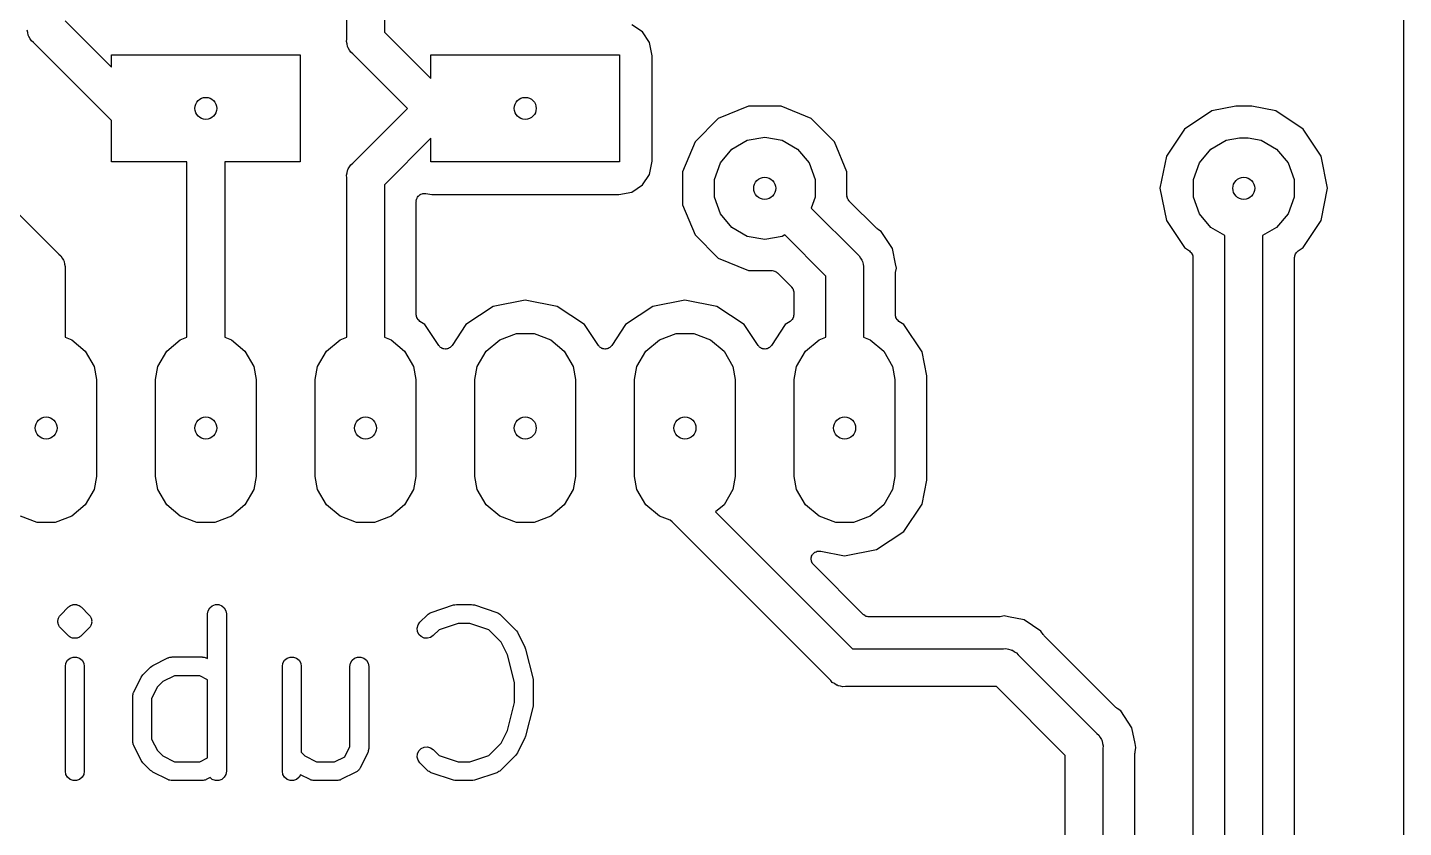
# Model space of a CAD drawing. Extents: x 99.1 to 195.6, y -78.7 to -33.
# Drawn here: x 173.69 to 195.58, y -55.88 to -43.16 of the extents above; entities that cross this region are included whole.
import ezdxf

# ---------------------------------------------------------------- set-up
doc = ezdxf.new("R2010")
doc.units = 0
doc.header["$MEASUREMENT"] = 0
doc.layers.add('BLACK', color=7, linetype='CONTINUOUS')

msp = doc.modelspace()

# ---------------------------------------------------------------- linework, layer by layer
at = {"layer": 'BLACK', "linetype": 'CONTINUOUS'}
for p, q in [((195.58, -33.147), (195.58, -78.613)), ((179.37, -39.3831), (179.37, -43.2357)), ((178.77, -43.3469), (178.77, -39.4943)), ((174.29, -43.0557), (175.03, -43.7957)), ((173.697, -43.245), (173.687, -43.2066)), ((173.704, -43.2842), (173.697, -43.245)), ((173.71, -43.2958), (173.704, -43.2842)), ((173.714, -43.3087), (173.71, -43.2958)), ((173.737, -43.3413), (173.714, -43.3087)), ((179.37, -43.2357), (180.11, -43.9757)), ((183.476, -43.2338), (183.308, -43.1215)), ((183.589, -43.4018), (183.476, -43.2338)), ((173.757, -43.3758), (173.737, -43.3413)), ((173.787, -43.4014), (173.757, -43.3758)), ((175.03, -44.6443), (173.787, -43.4014)), ((178.767, -43.3865), (178.77, -43.3469)), ((178.777, -43.425), (178.767, -43.3865)), ((178.784, -43.4642), (178.777, -43.425)), ((178.79, -43.4758), (178.784, -43.4642)), ((178.794, -43.4887), (178.79, -43.4758)), ((178.817, -43.5213), (178.794, -43.4887)), ((178.837, -43.5558), (178.817, -43.5213)), ((183.63, -43.6125), (183.589, -43.4018)), ((175.03, -43.7957), (175.03, -43.6)), ((175.03, -43.6), (178.03, -43.6)), ((178.03, -43.6), (178.03, -45.3)), ((178.867, -43.5814), (178.837, -43.5558)), ((179.736, -44.45), (178.867, -43.5814)), ((180.11, -43.9757), (180.11, -43.6)), ((180.11, -43.6), (183.11, -43.6)), ((183.11, -43.6), (183.11, -45.3)), ((183.63, -45.2875), (183.63, -43.6125)), ((185.16, -44.412), (184.679, -44.6111)), ((185.68, -44.412), (185.16, -44.412)), ((186.161, -44.6111), (185.68, -44.412)), ((192.911, -44.412), (192.53, -44.4879)), ((193.169, -44.412), (192.911, -44.412)), ((193.55, -44.4879), (193.169, -44.412)), ((175.03, -45.3), (175.03, -44.6443)), ((178.867, -45.3186), (179.736, -44.45)), ((184.679, -44.6111), (184.311, -44.9791)), ((186.529, -44.9791), (186.161, -44.6111)), ((192.53, -44.4879), (192.097, -44.777)), ((193.983, -44.777), (193.55, -44.4879)), ((192.097, -44.777), (191.808, -45.2096)), ((194.272, -45.2096), (193.983, -44.777)), ((180.11, -44.9243), (179.37, -45.6643)), ((180.11, -45.3), (180.11, -44.9243)), ((184.311, -44.9791), (184.112, -45.4598)), ((184.898, -45.0977), (185.142, -44.9566)), ((185.142, -44.9566), (185.42, -44.9077)), ((185.42, -44.9077), (185.698, -44.9566)), ((185.698, -44.9566), (185.942, -45.0977)), ((186.728, -45.4598), (186.529, -44.9791)), ((192.518, -45.0977), (192.762, -44.9566)), ((192.762, -44.9566), (192.97, -44.92)), ((192.97, -44.92), (193.11, -44.92)), ((193.11, -44.92), (193.318, -44.9566)), ((193.318, -44.9566), (193.562, -45.0977)), ((172.724, -45.3), (174.193, -46.7686)), ((176.23, -45.3), (175.03, -45.3)), ((176.23, -48.0878), (176.23, -45.3)), ((178.03, -45.3), (176.83, -45.3)), ((176.83, -45.3), (176.83, -48.0878)), ((183.11, -45.3), (180.11, -45.3)), ((183.589, -45.4982), (183.63, -45.2875)), ((184.716, -45.3138), (184.898, -45.0977)), ((185.942, -45.0977), (186.124, -45.3138)), ((191.808, -45.2096), (191.706, -45.72)), ((192.336, -45.3138), (192.518, -45.0977)), ((193.562, -45.0977), (193.744, -45.3138)), ((194.374, -45.72), (194.272, -45.2096)), ((178.767, -45.5134), (178.777, -45.475)), ((178.77, -45.5531), (178.767, -45.5134)), ((178.777, -45.475), (178.784, -45.4358)), ((178.784, -45.4358), (178.79, -45.4242)), ((178.79, -45.4242), (178.794, -45.4113)), ((178.794, -45.4113), (178.817, -45.3787)), ((178.817, -45.3787), (178.837, -45.3442)), ((178.837, -45.3442), (178.867, -45.3186)), ((183.476, -45.6662), (183.589, -45.4982)), ((184.112, -45.4598), (184.112, -45.9802)), ((184.62, -45.5789), (184.716, -45.3138)), ((186.124, -45.3138), (186.22, -45.5789)), ((186.728, -45.8327), (186.728, -45.4598)), ((192.24, -45.5789), (192.336, -45.3138)), ((193.744, -45.3138), (193.84, -45.5789)), ((178.77, -48.0878), (178.77, -45.5531)), ((179.37, -45.6643), (179.37, -48.0878)), ((183.308, -45.7785), (183.476, -45.6662)), ((184.62, -45.8611), (184.62, -45.5789)), ((186.22, -45.5789), (186.22, -45.8611)), ((191.706, -45.72), (191.808, -46.2304)), ((192.24, -45.8611), (192.24, -45.5789)), ((193.84, -45.5789), (193.84, -45.8611)), ((194.272, -46.2304), (194.374, -45.72)), ((179.878, -45.9162), (179.883, -45.9002)), ((179.879, -45.9218), (179.878, -45.9162)), ((179.878, -45.9273), (179.879, -45.9218)), ((179.878, -47.7289), (179.878, -45.9273)), ((179.883, -45.9002), (179.886, -45.8839)), ((179.886, -45.8839), (179.887, -45.8813)), ((179.887, -45.8806), (179.889, -45.8784)), ((179.887, -45.8813), (179.887, -45.8806)), ((179.889, -45.8784), (179.89, -45.8736)), ((179.89, -45.8736), (179.899, -45.86)), ((179.899, -45.86), (179.908, -45.8457)), ((179.908, -45.8457), (179.909, -45.8443)), ((179.909, -45.8443), (179.91, -45.8429)), ((179.91, -45.8429), (179.913, -45.8407)), ((179.913, -45.8407), (179.915, -45.8375)), ((179.915, -45.8375), (179.916, -45.8369)), ((179.916, -45.8369), (179.93, -45.8269)), ((179.93, -45.8269), (179.941, -45.8173)), ((179.941, -45.8173), (179.943, -45.8169)), ((179.943, -45.8169), (179.945, -45.8153)), ((179.945, -45.8153), (179.949, -45.814)), ((179.949, -45.814), (179.952, -45.8116)), ((179.952, -45.8116), (179.969, -45.8069)), ((179.969, -45.8069), (179.98, -45.8033)), ((179.98, -45.8033), (179.983, -45.8022)), ((179.983, -45.8022), (179.986, -45.8012)), ((179.983, -45.8022), (179.983, -45.8022)), ((179.986, -45.8012), (179.99, -45.8012)), ((179.99, -45.8012), (179.995, -45.8002)), ((179.995, -45.8002), (180.012, -45.8017)), ((180.012, -45.8017), (180.03, -45.8021)), ((180.03, -45.8021), (180.123, -45.8204)), ((180.123, -45.8204), (183.097, -45.8204)), ((183.097, -45.8204), (183.308, -45.7785)), ((184.716, -46.1262), (184.62, -45.8611)), ((186.22, -45.8611), (186.157, -46.0331)), ((186.729, -45.8382), (186.728, -45.8327)), ((186.728, -45.8438), (186.729, -45.8382)), ((186.733, -45.8598), (186.728, -45.8438)), ((186.736, -45.8761), (186.733, -45.8598)), ((186.738, -45.881), (186.736, -45.8761)), ((186.74, -45.8864), (186.738, -45.881)), ((186.749, -45.9), (186.74, -45.8864)), ((186.758, -45.9143), (186.749, -45.9)), ((186.762, -45.9179), (186.758, -45.9143)), ((186.765, -45.9225), (186.762, -45.9179)), ((187.196, -46.3535), (186.765, -45.9225)), ((192.336, -46.1262), (192.24, -45.8611)), ((193.84, -45.8611), (193.744, -46.1262)), ((184.112, -45.9802), (184.311, -46.4609)), ((184.898, -46.3423), (184.716, -46.1262)), ((186.157, -46.0331), (186.893, -46.7686)), ((192.518, -46.3423), (192.336, -46.1262)), ((193.744, -46.1262), (193.562, -46.3423)), ((185.142, -46.4834), (184.898, -46.3423)), ((187.206, -46.3607), (187.196, -46.3535)), ((187.215, -46.3693), (187.206, -46.3607)), ((187.273, -46.4075), (187.215, -46.3693)), ((191.808, -46.2304), (192.097, -46.663)), ((192.74, -46.4706), (192.518, -46.3423)), ((193.562, -46.3423), (193.34, -46.4706)), ((193.983, -46.663), (194.272, -46.2304)), ((184.311, -46.4609), (184.679, -46.8289)), ((185.42, -46.5323), (185.142, -46.4834)), ((185.698, -46.4834), (185.42, -46.5323)), ((185.737, -46.4609), (185.698, -46.4834)), ((186.39, -47.1143), (185.737, -46.4609)), ((187.451, -46.6747), (187.273, -46.4075)), ((192.74, -73.5357), (192.74, -46.4706)), ((193.34, -46.4706), (193.34, -73.6469)), ((174.193, -46.7686), (174.223, -46.7942)), ((174.223, -46.7942), (174.243, -46.8287)), ((174.243, -46.8287), (174.266, -46.8613)), ((184.679, -46.8289), (185.16, -47.028)), ((186.893, -46.7686), (186.923, -46.7942)), ((186.923, -46.7942), (186.943, -46.8287)), ((186.943, -46.8287), (186.966, -46.8613)), ((187.5, -46.9227), (187.451, -46.6747)), ((192.097, -46.663), (192.176, -46.7155)), ((192.176, -46.7155), (192.189, -46.7279)), ((192.189, -46.7279), (192.202, -46.7395)), ((192.202, -46.7395), (192.204, -46.7431)), ((192.204, -46.7431), (192.207, -46.746)), ((192.207, -46.746), (192.215, -46.7621)), ((192.215, -46.7621), (192.224, -46.7777)), ((192.224, -46.7777), (192.225, -46.7818)), ((192.225, -46.7818), (192.227, -46.7856)), ((192.227, -46.7856), (192.229, -46.8034)), ((192.229, -46.8034), (192.232, -46.8211)), ((192.232, -46.8211), (192.232, -73.2727)), ((193.848, -46.8211), (193.851, -46.8034)), ((193.848, -73.5679), (193.848, -46.8211)), ((193.851, -46.8034), (193.853, -46.7856)), ((193.853, -46.7856), (193.855, -46.7818)), ((193.855, -46.7818), (193.856, -46.7777)), ((193.856, -46.7777), (193.865, -46.7621)), ((193.865, -46.7621), (193.873, -46.746)), ((193.873, -46.746), (193.876, -46.7431)), ((193.876, -46.7431), (193.878, -46.7395)), ((193.878, -46.7395), (193.891, -46.7279)), ((193.891, -46.7279), (193.904, -46.7155)), ((193.904, -46.7155), (193.983, -46.663)), ((174.266, -46.8613), (174.27, -46.8742)), ((174.27, -46.8742), (174.276, -46.8858)), ((174.276, -46.8858), (174.283, -46.925)), ((174.283, -46.925), (174.293, -46.9634)), ((174.293, -46.9634), (174.29, -47.0031)), ((174.29, -47.0031), (174.29, -48.0878)), ((185.16, -47.028), (185.533, -47.028)), ((185.533, -47.028), (185.538, -47.029)), ((185.538, -47.029), (185.544, -47.0285)), ((185.544, -47.0285), (185.56, -47.0328)), ((185.56, -47.0328), (185.576, -47.0357)), ((185.576, -47.0357), (185.581, -47.0385)), ((185.581, -47.0385), (185.586, -47.0399)), ((185.586, -47.0399), (185.6, -47.0494)), ((185.6, -47.0494), (185.614, -47.0577)), ((186.966, -46.8613), (186.97, -46.8742)), ((186.97, -46.8742), (186.976, -46.8858)), ((186.976, -46.8858), (186.983, -46.925)), ((186.983, -46.925), (186.993, -46.9634)), ((186.993, -46.9634), (186.99, -47.0031)), ((186.99, -47.0031), (186.99, -48.0878)), ((187.514, -46.99), (187.5, -46.9227)), ((187.5, -46.9227), (187.5, -46.9227)), ((187.5, -47.0573), (187.514, -46.99)), ((185.614, -47.0577), (185.618, -47.062)), ((185.618, -47.062), (185.623, -47.0652)), ((185.623, -47.0652), (185.845, -47.2875)), ((186.39, -48.0878), (186.39, -47.1143)), ((187.498, -47.0821), (187.5, -47.0698)), ((187.498, -47.7289), (187.498, -47.0821)), ((187.5, -47.0698), (187.5, -47.0573)), ((185.845, -47.2875), (185.848, -47.2921)), ((185.848, -47.2921), (185.852, -47.2957)), ((185.852, -47.2957), (185.861, -47.31)), ((185.861, -47.31), (185.87, -47.3236)), ((185.87, -47.3236), (185.872, -47.329)), ((185.872, -47.329), (185.874, -47.3339)), ((185.874, -47.3339), (185.877, -47.3502)), ((185.877, -47.3502), (185.882, -47.3662)), ((185.882, -47.3662), (185.881, -47.3718)), ((185.881, -47.3718), (185.882, -47.3773)), ((185.882, -47.3773), (185.882, -47.7289)), ((181.1, -47.5979), (180.667, -47.887)), ((181.61, -47.4964), (181.1, -47.5979)), ((182.12, -47.5979), (181.61, -47.4964)), ((182.553, -47.887), (182.12, -47.5979)), ((183.64, -47.5979), (183.207, -47.887)), ((184.15, -47.4964), (183.64, -47.5979)), ((184.66, -47.5979), (184.15, -47.4964)), ((185.093, -47.887), (184.66, -47.5979)), ((179.881, -47.7466), (179.878, -47.7289)), ((179.883, -47.7644), (179.881, -47.7466)), ((179.885, -47.7682), (179.883, -47.7644)), ((179.886, -47.7723), (179.885, -47.7682)), ((179.895, -47.7879), (179.886, -47.7723)), ((179.903, -47.804), (179.895, -47.7879)), ((179.906, -47.8069), (179.903, -47.804)), ((179.908, -47.8105), (179.906, -47.8069)), ((179.921, -47.8221), (179.908, -47.8105)), ((179.934, -47.8345), (179.921, -47.8221)), ((180.013, -47.887), (179.934, -47.8345)), ((180.234, -48.2183), (180.013, -47.887)), ((180.667, -47.887), (180.446, -48.2183)), ((182.774, -48.2183), (182.553, -47.887)), ((183.207, -47.887), (182.986, -48.2183)), ((185.314, -48.2183), (185.093, -47.887)), ((185.747, -47.887), (185.526, -48.2183)), ((185.826, -47.8345), (185.747, -47.887)), ((185.839, -47.8221), (185.826, -47.8345)), ((185.852, -47.8105), (185.839, -47.8221)), ((185.854, -47.8069), (185.852, -47.8105)), ((185.857, -47.804), (185.854, -47.8069)), ((185.865, -47.7879), (185.857, -47.804)), ((185.874, -47.7723), (185.865, -47.7879)), ((185.875, -47.7682), (185.874, -47.7723)), ((185.877, -47.7644), (185.875, -47.7682)), ((185.879, -47.7466), (185.877, -47.7644)), ((185.882, -47.7289), (185.879, -47.7466)), ((187.501, -47.7466), (187.498, -47.7289)), ((187.503, -47.7644), (187.501, -47.7466)), ((187.505, -47.7682), (187.503, -47.7644)), ((187.506, -47.7723), (187.505, -47.7682)), ((187.515, -47.7879), (187.506, -47.7723)), ((187.523, -47.804), (187.515, -47.7879)), ((187.526, -47.8069), (187.523, -47.804)), ((187.528, -47.8105), (187.526, -47.8069)), ((187.541, -47.8221), (187.528, -47.8105)), ((187.554, -47.8345), (187.541, -47.8221)), ((187.633, -47.887), (187.554, -47.8345)), ((187.922, -48.3196), (187.633, -47.887)), ((174.29, -48.0878), (174.396, -48.1265)), ((174.396, -48.1265), (174.612, -48.3078)), ((175.908, -48.3078), (176.124, -48.1265)), ((176.124, -48.1265), (176.23, -48.0878)), ((176.83, -48.0878), (176.936, -48.1265)), ((176.936, -48.1265), (177.152, -48.3078)), ((178.448, -48.3078), (178.664, -48.1265)), ((178.664, -48.1265), (178.77, -48.0878)), ((179.37, -48.0878), (179.476, -48.1265)), ((179.476, -48.1265), (179.692, -48.3078)), ((180.988, -48.3078), (181.204, -48.1265)), ((181.204, -48.1265), (181.469, -48.03)), ((181.469, -48.03), (181.751, -48.03)), ((181.751, -48.03), (182.016, -48.1265)), ((182.016, -48.1265), (182.232, -48.3078)), ((183.528, -48.3078), (183.744, -48.1265)), ((183.744, -48.1265), (184.009, -48.03)), ((184.009, -48.03), (184.291, -48.03)), ((184.291, -48.03), (184.556, -48.1265)), ((184.556, -48.1265), (184.772, -48.3078)), ((186.068, -48.3078), (186.284, -48.1265)), ((186.284, -48.1265), (186.39, -48.0878)), ((186.99, -48.0878), (187.096, -48.1265)), ((187.096, -48.1265), (187.312, -48.3078)), ((174.612, -48.3078), (174.753, -48.5522)), ((175.767, -48.5522), (175.908, -48.3078)), ((177.152, -48.3078), (177.293, -48.5522)), ((178.307, -48.5522), (178.448, -48.3078)), ((179.692, -48.3078), (179.833, -48.5522)), ((180.244, -48.2283), (180.234, -48.2183)), ((180.252, -48.2395), (180.244, -48.2283)), ((180.259, -48.2441), (180.252, -48.2395)), ((180.265, -48.2502), (180.259, -48.2441)), ((180.277, -48.2563), (180.265, -48.2502)), ((180.289, -48.264), (180.277, -48.2563)), ((180.297, -48.266), (180.289, -48.264)), ((180.304, -48.2697), (180.297, -48.266)), ((180.318, -48.2712), (180.304, -48.2697)), ((180.332, -48.2745), (180.318, -48.2712)), ((180.34, -48.2736), (180.332, -48.2745)), ((180.348, -48.2745), (180.34, -48.2736)), ((180.362, -48.2712), (180.348, -48.2745)), ((180.376, -48.2697), (180.362, -48.2712)), ((180.383, -48.266), (180.376, -48.2697)), ((180.391, -48.264), (180.383, -48.266)), ((180.403, -48.2563), (180.391, -48.264)), ((180.415, -48.2502), (180.403, -48.2563)), ((180.421, -48.2441), (180.415, -48.2502)), ((180.428, -48.2395), (180.421, -48.2441)), ((180.436, -48.2283), (180.428, -48.2395)), ((180.446, -48.2183), (180.436, -48.2283)), ((180.847, -48.5522), (180.988, -48.3078)), ((182.232, -48.3078), (182.373, -48.5522)), ((182.784, -48.2283), (182.774, -48.2183)), ((182.792, -48.2395), (182.784, -48.2283)), ((182.799, -48.2441), (182.792, -48.2395)), ((182.805, -48.2502), (182.799, -48.2441)), ((182.817, -48.2563), (182.805, -48.2502)), ((182.829, -48.264), (182.817, -48.2563)), ((182.837, -48.266), (182.829, -48.264)), ((182.844, -48.2697), (182.837, -48.266)), ((182.858, -48.2712), (182.844, -48.2697)), ((182.872, -48.2745), (182.858, -48.2712)), ((182.88, -48.2736), (182.872, -48.2745)), ((182.888, -48.2745), (182.88, -48.2736)), ((182.902, -48.2712), (182.888, -48.2745)), ((182.916, -48.2697), (182.902, -48.2712)), ((182.923, -48.266), (182.916, -48.2697)), ((182.931, -48.264), (182.923, -48.266)), ((182.943, -48.2563), (182.931, -48.264)), ((182.955, -48.2502), (182.943, -48.2563)), ((182.961, -48.2441), (182.955, -48.2502)), ((182.968, -48.2395), (182.961, -48.2441)), ((182.976, -48.2283), (182.968, -48.2395)), ((182.986, -48.2183), (182.976, -48.2283)), ((183.387, -48.5522), (183.528, -48.3078)), ((184.772, -48.3078), (184.913, -48.5522)), ((185.324, -48.2283), (185.314, -48.2183)), ((185.332, -48.2395), (185.324, -48.2283)), ((185.339, -48.2441), (185.332, -48.2395)), ((185.345, -48.2502), (185.339, -48.2441)), ((185.357, -48.2563), (185.345, -48.2502)), ((185.369, -48.264), (185.357, -48.2563)), ((185.377, -48.266), (185.369, -48.264)), ((185.384, -48.2697), (185.377, -48.266)), ((185.398, -48.2712), (185.384, -48.2697)), ((185.412, -48.2745), (185.398, -48.2712)), ((185.42, -48.2736), (185.412, -48.2745)), ((185.428, -48.2745), (185.42, -48.2736)), ((185.442, -48.2712), (185.428, -48.2745)), ((185.456, -48.2697), (185.442, -48.2712)), ((185.463, -48.266), (185.456, -48.2697)), ((185.471, -48.264), (185.463, -48.266)), ((185.483, -48.2563), (185.471, -48.264)), ((185.495, -48.2502), (185.483, -48.2563)), ((185.501, -48.2441), (185.495, -48.2502)), ((185.508, -48.2395), (185.501, -48.2441)), ((185.516, -48.2283), (185.508, -48.2395)), ((185.526, -48.2183), (185.516, -48.2283)), ((185.927, -48.5522), (186.068, -48.3078)), ((187.312, -48.3078), (187.453, -48.5522)), ((187.998, -48.7012), (187.922, -48.3196)), ((174.753, -48.5522), (174.79, -48.76)), ((175.73, -48.76), (175.767, -48.5522)), ((177.293, -48.5522), (177.33, -48.76)), ((178.27, -48.76), (178.307, -48.5522)), ((179.833, -48.5522), (179.87, -48.76)), ((180.81, -48.76), (180.847, -48.5522)), ((182.373, -48.5522), (182.41, -48.76)), ((183.35, -48.76), (183.387, -48.5522)), ((184.913, -48.5522), (184.95, -48.76)), ((185.89, -48.76), (185.927, -48.5522)), ((187.453, -48.5522), (187.49, -48.76)), ((174.79, -48.76), (174.79, -50.3)), ((175.73, -50.3), (175.73, -48.76)), ((177.33, -48.76), (177.33, -50.3)), ((178.27, -50.3), (178.27, -48.76)), ((179.87, -48.76), (179.87, -50.3)), ((180.81, -50.3), (180.81, -48.76)), ((182.41, -48.76), (182.41, -50.3)), ((183.35, -50.3), (183.35, -48.76)), ((184.95, -48.76), (184.95, -50.3)), ((185.89, -50.3), (185.89, -48.76)), ((187.49, -48.76), (187.49, -50.3)), ((187.998, -50.3588), (187.998, -48.7012)), ((174.79, -50.3), (174.753, -50.5078)), ((175.767, -50.5078), (175.73, -50.3)), ((177.33, -50.3), (177.293, -50.5078)), ((178.307, -50.5078), (178.27, -50.3)), ((179.87, -50.3), (179.833, -50.5078)), ((180.847, -50.5078), (180.81, -50.3)), ((182.41, -50.3), (182.373, -50.5078)), ((183.387, -50.5078), (183.35, -50.3)), ((184.95, -50.3), (184.913, -50.5078)), ((185.927, -50.5078), (185.89, -50.3)), ((187.49, -50.3), (187.453, -50.5078)), ((174.753, -50.5078), (174.612, -50.7522)), ((175.908, -50.7522), (175.767, -50.5078)), ((177.293, -50.5078), (177.152, -50.7522)), ((178.448, -50.7522), (178.307, -50.5078)), ((179.833, -50.5078), (179.692, -50.7522)), ((180.988, -50.7522), (180.847, -50.5078)), ((182.373, -50.5078), (182.232, -50.7522)), ((183.528, -50.7522), (183.387, -50.5078)), ((184.913, -50.5078), (184.772, -50.7522)), ((186.068, -50.7522), (185.927, -50.5078)), ((187.453, -50.5078), (187.312, -50.7522)), ((187.922, -50.7404), (187.998, -50.3588)), ((174.612, -50.7522), (174.396, -50.9335)), ((176.124, -50.9335), (175.908, -50.7522)), ((177.152, -50.7522), (176.936, -50.9335)), ((178.664, -50.9335), (178.448, -50.7522)), ((179.692, -50.7522), (179.476, -50.9335)), ((181.204, -50.9335), (180.988, -50.7522)), ((182.232, -50.7522), (182.016, -50.9335)), ((183.744, -50.9335), (183.528, -50.7522)), ((184.772, -50.7522), (184.639, -50.8643)), ((186.284, -50.9335), (186.068, -50.7522)), ((187.312, -50.7522), (187.096, -50.9335)), ((187.633, -51.173), (187.922, -50.7404)), ((173.849, -51.03), (173.584, -50.9335)), ((174.396, -50.9335), (174.131, -51.03)), ((176.389, -51.03), (176.124, -50.9335)), ((176.936, -50.9335), (176.671, -51.03)), ((178.929, -51.03), (178.664, -50.9335)), ((179.476, -50.9335), (179.211, -51.03)), ((181.469, -51.03), (181.204, -50.9335)), ((182.016, -50.9335), (181.751, -51.03)), ((183.918, -50.9969), (183.744, -50.9335)), ((184.639, -50.8643), (186.814, -53.04)), ((186.549, -51.03), (186.284, -50.9335)), ((187.096, -50.9335), (186.831, -51.03)), ((174.131, -51.03), (173.849, -51.03)), ((176.671, -51.03), (176.389, -51.03)), ((179.211, -51.03), (178.929, -51.03)), ((181.751, -51.03), (181.469, -51.03)), ((183.947, -51.0214), (183.918, -50.9969)), ((186.469, -53.5429), (183.947, -51.0214)), ((186.831, -51.03), (186.549, -51.03)), ((187.2, -51.4621), (187.633, -51.173)), ((186.158, -51.6097), (186.161, -51.5948)), ((186.159, -51.6166), (186.158, -51.6097)), ((186.158, -51.6236), (186.159, -51.6166)), ((186.162, -51.6383), (186.158, -51.6236)), ((186.161, -51.5948), (186.162, -51.5796)), ((186.162, -51.5796), (186.165, -51.5733)), ((186.165, -51.6533), (186.162, -51.6383)), ((186.165, -51.5733), (186.166, -51.5665)), ((186.166, -51.5665), (186.174, -51.5535)), ((186.174, -51.5535), (186.181, -51.5397)), ((186.181, -51.5397), (186.186, -51.5347)), ((186.186, -51.5347), (186.189, -51.5288)), ((186.189, -51.5288), (186.201, -51.5192)), ((186.201, -51.5192), (186.212, -51.5085)), ((186.212, -51.5085), (186.218, -51.5055)), ((186.218, -51.5055), (186.224, -51.5012)), ((186.224, -51.5012), (186.238, -51.4963)), ((186.238, -51.4963), (186.252, -51.4898)), ((186.252, -51.4898), (186.259, -51.4892)), ((186.259, -51.4892), (186.265, -51.487)), ((186.265, -51.487), (186.281, -51.4873)), ((186.281, -51.4873), (186.296, -51.486)), ((186.296, -51.486), (186.303, -51.4878)), ((186.303, -51.4878), (186.31, -51.488)), ((186.31, -51.488), (186.69, -51.5636)), ((186.69, -51.5636), (187.2, -51.4621)), ((186.168, -51.6595), (186.165, -51.6533)), ((186.17, -51.6662), (186.168, -51.6595)), ((186.178, -51.6787), (186.17, -51.6662)), ((186.186, -51.692), (186.178, -51.6787)), ((186.191, -51.6966), (186.186, -51.692)), ((186.195, -51.7023), (186.191, -51.6966)), ((186.987, -52.4948), (186.195, -51.7023)), ((174.198, -52.5309), (174.204, -52.519)), ((174.204, -52.519), (174.213, -52.5097)), ((174.213, -52.5097), (174.221, -52.4989)), ((174.221, -52.4989), (174.34, -52.3799)), ((174.34, -52.3799), (174.35, -52.3724)), ((174.35, -52.3724), (174.36, -52.3631)), ((174.36, -52.3631), (174.366, -52.3603)), ((174.366, -52.3603), (174.371, -52.356)), ((174.371, -52.356), (174.377, -52.3538)), ((174.377, -52.3538), (174.382, -52.35)), ((174.382, -52.35), (174.395, -52.3466)), ((174.395, -52.3466), (174.407, -52.3411)), ((174.407, -52.3411), (174.413, -52.3405)), ((174.413, -52.3405), (174.42, -52.3382)), ((174.42, -52.3382), (174.426, -52.3382)), ((174.426, -52.3382), (174.433, -52.3365)), ((174.433, -52.3365), (174.446, -52.3377)), ((174.446, -52.3377), (174.459, -52.3365)), ((174.459, -52.3365), (174.465, -52.3382)), ((174.465, -52.3382), (174.472, -52.3382)), ((174.472, -52.3382), (174.478, -52.3405)), ((174.478, -52.3405), (174.485, -52.3411)), ((174.485, -52.3411), (174.496, -52.3466)), ((174.496, -52.3466), (174.509, -52.35)), ((174.509, -52.35), (174.515, -52.3538)), ((174.515, -52.3538), (174.521, -52.356)), ((174.521, -52.356), (174.526, -52.3603)), ((174.526, -52.3603), (174.532, -52.3631)), ((174.532, -52.3631), (174.541, -52.3724)), ((174.541, -52.3724), (174.552, -52.3799)), ((174.552, -52.3799), (174.671, -52.4989)), ((174.671, -52.4989), (174.678, -52.5097)), ((174.678, -52.5097), (174.688, -52.519)), ((174.688, -52.519), (174.693, -52.5309)), ((176.558, -52.486), (176.567, -52.4346)), ((176.558, -53.1956), (176.558, -52.486)), ((176.567, -52.4346), (176.593, -52.3895)), ((176.593, -52.3895), (176.633, -52.356)), ((176.633, -52.356), (176.682, -52.3382)), ((176.682, -52.3382), (176.734, -52.3382)), ((176.734, -52.3382), (176.783, -52.356)), ((176.783, -52.356), (176.823, -52.3895)), ((176.823, -52.3895), (176.849, -52.4346)), ((176.849, -52.4346), (176.858, -52.486)), ((176.858, -52.486), (176.858, -54.986)), ((179.935, -52.618), (180.054, -52.4989)), ((180.054, -52.4989), (180.061, -52.494)), ((180.061, -52.494), (180.067, -52.4875)), ((180.067, -52.4875), (180.082, -52.4791)), ((180.082, -52.4791), (180.097, -52.4691)), ((180.097, -52.4691), (180.105, -52.4668)), ((180.105, -52.4668), (180.113, -52.4627)), ((180.113, -52.4627), (180.47, -52.3436)), ((180.47, -52.3436), (180.493, -52.3401)), ((180.493, -52.3401), (180.517, -52.336)), ((180.517, -52.336), (180.755, -52.336)), ((180.755, -52.336), (180.779, -52.3401)), ((180.779, -52.3401), (180.803, -52.3436)), ((180.803, -52.3436), (181.16, -52.4627)), ((181.16, -52.4627), (181.167, -52.4668)), ((181.167, -52.4668), (181.176, -52.4691)), ((181.176, -52.4691), (181.19, -52.4791)), ((181.19, -52.4791), (181.206, -52.4875)), ((181.206, -52.4875), (181.211, -52.494)), ((181.211, -52.494), (181.218, -52.4989)), ((181.218, -52.4989), (181.457, -52.737)), ((186.992, -52.498), (186.987, -52.4948)), ((186.996, -52.5023), (186.992, -52.498)), ((187.01, -52.5106), (186.996, -52.5023)), ((187.024, -52.5201), (187.01, -52.5106)), ((187.029, -52.5215), (187.024, -52.5201)), ((187.034, -52.5243), (187.029, -52.5215)), ((187.05, -52.5272), (187.034, -52.5243)), ((187.066, -52.5315), (187.05, -52.5272)), ((189.23, -52.5162), (189.163, -52.5296)), ((189.297, -52.5296), (189.23, -52.5162)), ((174.177, -52.5919), (174.181, -52.5793)), ((174.178, -52.605), (174.177, -52.5919)), ((174.177, -52.6181), (174.178, -52.605)), ((174.181, -52.6307), (174.177, -52.6181)), ((174.181, -52.5793), (174.182, -52.5662)), ((174.182, -52.6438), (174.181, -52.6307)), ((174.182, -52.5662), (174.187, -52.5543)), ((174.187, -52.6557), (174.182, -52.6438)), ((174.187, -52.5543), (174.191, -52.5416)), ((174.191, -52.6684), (174.187, -52.6557)), ((174.191, -52.5416), (174.198, -52.5309)), ((174.198, -52.6791), (174.191, -52.6684)), ((174.204, -52.691), (174.198, -52.6791)), ((174.213, -52.7003), (174.204, -52.691)), ((174.221, -52.7111), (174.213, -52.7003)), ((174.34, -52.8301), (174.221, -52.7111)), ((174.671, -52.7111), (174.552, -52.8301)), ((174.678, -52.7003), (174.671, -52.7111)), ((174.688, -52.691), (174.678, -52.7003)), ((174.693, -52.6791), (174.688, -52.691)), ((174.693, -52.5309), (174.701, -52.5416)), ((174.701, -52.6684), (174.693, -52.6791)), ((174.701, -52.5416), (174.704, -52.5543)), ((174.704, -52.6557), (174.701, -52.6684)), ((174.704, -52.5543), (174.71, -52.5662)), ((174.71, -52.6438), (174.704, -52.6557)), ((174.71, -52.5662), (174.711, -52.5792)), ((174.711, -52.6307), (174.71, -52.6438)), ((174.711, -52.5792), (174.714, -52.5919)), ((174.714, -52.6181), (174.711, -52.6307)), ((174.714, -52.5919), (174.713, -52.605)), ((174.713, -52.605), (174.714, -52.6181)), ((179.892, -52.711), (179.905, -52.6607)), ((179.896, -52.7629), (179.892, -52.711)), ((179.905, -52.6607), (179.935, -52.618)), ((180.241, -52.7361), (180.147, -52.8301)), ((180.541, -52.636), (180.241, -52.7361)), ((180.731, -52.636), (180.541, -52.636)), ((181.031, -52.7361), (180.731, -52.636)), ((181.227, -52.9319), (181.031, -52.7361)), ((181.457, -52.737), (181.47, -52.7567)), ((187.072, -52.531), (187.066, -52.5315)), ((187.077, -52.532), (187.072, -52.531)), ((189.138, -52.532), (187.077, -52.532)), ((189.15, -52.5298), (189.138, -52.532)), ((189.163, -52.5296), (189.15, -52.5298)), ((189.545, -52.5789), (189.297, -52.5296)), ((189.813, -52.7575), (189.545, -52.5789)), ((174.35, -52.8376), (174.34, -52.8301)), ((174.36, -52.8469), (174.35, -52.8376)), ((174.366, -52.8497), (174.36, -52.8469)), ((174.371, -52.854), (174.366, -52.8497)), ((174.377, -52.8562), (174.371, -52.854)), ((174.382, -52.86), (174.377, -52.8562)), ((174.395, -52.8634), (174.382, -52.86)), ((174.407, -52.8689), (174.395, -52.8634)), ((174.413, -52.8695), (174.407, -52.8689)), ((174.42, -52.8718), (174.413, -52.8695)), ((174.426, -52.8718), (174.42, -52.8718)), ((174.433, -52.8735), (174.426, -52.8718)), ((174.446, -52.8723), (174.433, -52.8735)), ((174.459, -52.8735), (174.446, -52.8723)), ((174.465, -52.8718), (174.459, -52.8735)), ((174.472, -52.8718), (174.465, -52.8718)), ((174.478, -52.8695), (174.472, -52.8718)), ((174.485, -52.8689), (174.478, -52.8695)), ((174.496, -52.8634), (174.485, -52.8689)), ((174.509, -52.86), (174.496, -52.8634)), ((174.515, -52.8562), (174.509, -52.86)), ((174.521, -52.854), (174.515, -52.8562)), ((174.526, -52.8497), (174.521, -52.854)), ((174.532, -52.8469), (174.526, -52.8497)), ((174.541, -52.8376), (174.532, -52.8469)), ((174.552, -52.8301), (174.541, -52.8376)), ((179.918, -52.8101), (179.896, -52.7629)), ((179.955, -52.8469), (179.918, -52.8101)), ((180.002, -52.8689), (179.955, -52.8469)), ((180.054, -52.8735), (180.002, -52.8689)), ((180.104, -52.86), (180.054, -52.8735)), ((180.147, -52.8301), (180.104, -52.86)), ((181.328, -53.1335), (181.227, -52.9319)), ((181.47, -52.7567), (181.485, -52.776)), ((181.485, -52.776), (181.604, -53.0141)), ((189.851, -52.8145), (189.813, -52.7575)), ((189.859, -52.8235), (189.851, -52.8145)), ((189.866, -52.8338), (189.859, -52.8235)), ((191.006, -53.9735), (189.866, -52.8338)), ((174.371, -53.1894), (174.42, -53.1716)), ((174.42, -53.1716), (174.472, -53.1716)), ((174.472, -53.1716), (174.521, -53.1894)), ((175.926, -53.1851), (175.935, -53.1827)), ((175.935, -53.1827), (175.942, -53.1783)), ((175.942, -53.1783), (175.959, -53.1753)), ((175.959, -53.1753), (175.976, -53.1703)), ((175.976, -53.1703), (175.985, -53.1708)), ((175.985, -53.1708), (175.993, -53.1693)), ((175.993, -53.1693), (176.47, -53.1693)), ((176.47, -53.1693), (176.478, -53.1708)), ((176.478, -53.1708), (176.487, -53.1703)), ((176.487, -53.1703), (176.504, -53.1753)), ((176.504, -53.1753), (176.521, -53.1783)), ((176.521, -53.1783), (176.528, -53.1827)), ((176.528, -53.1827), (176.537, -53.1851)), ((177.823, -53.1894), (177.872, -53.1716)), ((177.872, -53.1716), (177.924, -53.1716)), ((177.924, -53.1716), (177.973, -53.1894)), ((178.895, -53.1894), (178.943, -53.1716)), ((178.943, -53.1716), (178.996, -53.1716)), ((178.996, -53.1716), (179.045, -53.1894)), ((181.439, -53.5758), (181.328, -53.1335)), ((181.604, -53.0141), (181.608, -53.0298)), ((181.608, -53.0298), (181.615, -53.0448)), ((181.615, -53.0448), (181.734, -53.521)), ((186.814, -53.04), (189.217, -53.04)), ((189.217, -53.04), (189.257, -53.0365)), ((189.257, -53.0365), (189.295, -53.0468)), ((189.295, -53.0468), (189.334, -53.0537)), ((189.334, -53.0537), (189.346, -53.0604)), ((189.346, -53.0604), (189.359, -53.0639)), ((189.359, -53.0639), (189.391, -53.0867)), ((189.391, -53.0867), (189.426, -53.1066)), ((189.426, -53.1066), (189.451, -53.1371)), ((189.451, -53.1371), (190.703, -54.3886)), ((174.296, -53.3193), (174.305, -53.268)), ((174.296, -54.986), (174.296, -53.3193)), ((174.305, -53.268), (174.331, -53.2229)), ((174.331, -53.2229), (174.371, -53.1894)), ((174.521, -53.1894), (174.561, -53.2229)), ((174.561, -53.2229), (174.587, -53.268)), ((174.587, -53.268), (174.596, -53.3193)), ((174.596, -53.3193), (174.596, -54.986)), ((175.53, -53.4513), (175.649, -53.3323)), ((175.649, -53.3323), (175.669, -53.3185)), ((175.669, -53.3185), (175.688, -53.3042)), ((175.688, -53.3042), (175.926, -53.1851)), ((176.537, -53.1851), (176.558, -53.1956)), ((177.748, -53.3193), (177.757, -53.268)), ((177.748, -54.986), (177.748, -53.3193)), ((177.757, -53.268), (177.783, -53.2229)), ((177.783, -53.2229), (177.823, -53.1894)), ((177.973, -53.1894), (178.013, -53.2229)), ((178.013, -53.2229), (178.039, -53.268)), ((178.039, -53.268), (178.048, -53.3193)), ((178.048, -53.3193), (178.048, -54.6857)), ((178.82, -53.3193), (178.829, -53.268)), ((178.82, -54.5934), (178.82, -53.3193)), ((178.829, -53.268), (178.855, -53.2229)), ((178.855, -53.2229), (178.895, -53.1894)), ((179.045, -53.1894), (179.084, -53.2229)), ((179.084, -53.2229), (179.11, -53.268)), ((179.11, -53.268), (179.12, -53.3193)), ((179.12, -53.3193), (179.12, -54.6288)), ((175.383, -53.7284), (175.502, -53.4903)), ((175.502, -53.4903), (175.516, -53.471)), ((175.516, -53.471), (175.53, -53.4513)), ((175.844, -53.5616), (175.759, -53.6462)), ((176.029, -53.4693), (175.844, -53.5616)), ((176.434, -53.4693), (176.029, -53.4693)), ((176.558, -53.531), (176.434, -53.4693)), ((176.558, -54.7742), (176.558, -53.531)), ((181.439, -53.8961), (181.439, -53.5758)), ((181.734, -53.521), (181.735, -53.5393)), ((181.735, -53.5393), (181.739, -53.5574)), ((181.739, -53.5574), (181.739, -53.9145)), ((186.494, -53.5734), (186.469, -53.5429)), ((186.529, -53.5933), (186.494, -53.5734)), ((186.561, -53.6161), (186.529, -53.5933)), ((186.574, -53.6196), (186.561, -53.6161)), ((186.586, -53.6263), (186.574, -53.6196)), ((175.367, -53.7955), (175.369, -53.787)), ((175.367, -54.5098), (175.367, -53.7955)), ((175.368, -53.7783), (175.373, -53.7615)), ((175.369, -53.787), (175.368, -53.7783)), ((175.373, -53.7615), (175.376, -53.7442)), ((175.376, -53.7442), (175.381, -53.7367)), ((175.381, -53.7367), (175.383, -53.7284)), ((175.759, -53.6462), (175.667, -53.8309)), ((175.667, -53.8309), (175.667, -54.4744)), ((186.625, -53.6332), (186.586, -53.6263)), ((186.663, -53.6435), (186.625, -53.6332)), ((186.703, -53.64), (186.663, -53.6435)), ((189.106, -53.64), (186.703, -53.64)), ((190.2, -54.7343), (189.106, -53.64)), ((181.328, -54.3384), (181.439, -53.8961)), ((181.734, -53.9509), (181.615, -54.4271)), ((181.735, -53.9326), (181.734, -53.9509)), ((181.739, -53.9145), (181.735, -53.9326)), ((191.016, -53.9807), (191.006, -53.9735)), ((191.025, -53.9893), (191.016, -53.9807)), ((191.083, -54.0275), (191.025, -53.9893)), ((191.261, -54.2947), (191.083, -54.0275)), ((175.667, -54.4744), (175.759, -54.659)), ((181.227, -54.54), (181.328, -54.3384)), ((181.604, -54.4578), (181.485, -54.6959)), ((181.608, -54.4421), (181.604, -54.4578)), ((181.615, -54.4271), (181.608, -54.4421)), ((190.703, -54.3886), (190.733, -54.4142)), ((190.733, -54.4142), (190.753, -54.4487)), ((190.753, -54.4487), (190.776, -54.4813)), ((190.776, -54.4813), (190.78, -54.4942)), ((190.78, -54.4942), (190.786, -54.5058)), ((191.31, -54.5427), (191.261, -54.2947)), ((175.369, -54.5183), (175.367, -54.5098)), ((175.368, -54.5269), (175.369, -54.5183)), ((175.373, -54.5438), (175.368, -54.5269)), ((175.376, -54.5611), (175.373, -54.5438)), ((175.381, -54.5686), (175.376, -54.5611)), ((175.383, -54.5768), (175.381, -54.5686)), ((175.502, -54.8149), (175.383, -54.5768)), ((175.759, -54.659), (175.844, -54.7436)), ((178.048, -54.6857), (178.106, -54.7436)), ((178.739, -54.7551), (178.82, -54.5934)), ((179.104, -54.6959), (178.985, -54.934)), ((179.106, -54.6876), (179.104, -54.6959)), ((179.11, -54.6801), (179.106, -54.6876)), ((179.114, -54.6628), (179.11, -54.6801)), ((179.119, -54.646), (179.114, -54.6628)), ((179.12, -54.6288), (179.118, -54.6373)), ((179.118, -54.6373), (179.119, -54.646)), ((179.892, -54.7609), (179.896, -54.709)), ((179.896, -54.709), (179.918, -54.6618)), ((179.918, -54.6618), (179.955, -54.625)), ((179.955, -54.625), (180.002, -54.603)), ((180.002, -54.603), (180.054, -54.5984)), ((180.054, -54.5984), (180.104, -54.6119)), ((180.104, -54.6119), (180.147, -54.6418)), ((180.147, -54.6418), (180.241, -54.7358)), ((181.031, -54.7358), (181.227, -54.54)), ((181.47, -54.7152), (181.457, -54.7349)), ((181.485, -54.6959), (181.47, -54.7152)), ((190.786, -54.5058), (190.793, -54.545)), ((190.793, -54.545), (190.803, -54.5834)), ((190.803, -54.5834), (190.8, -54.6231)), ((190.8, -54.6231), (190.8, -71.2869)), ((191.308, -54.7021), (191.31, -54.6898)), ((191.308, -71.2079), (191.308, -54.7021)), ((191.324, -54.61), (191.31, -54.5427)), ((191.31, -54.5427), (191.31, -54.5427)), ((191.31, -54.6773), (191.324, -54.61)), ((191.31, -54.6898), (191.31, -54.6773)), ((175.516, -54.8342), (175.502, -54.8149)), ((175.53, -54.8539), (175.516, -54.8342)), ((175.649, -54.973), (175.53, -54.8539)), ((175.844, -54.7436), (176.029, -54.836)), ((176.029, -54.836), (176.434, -54.836)), ((176.434, -54.836), (176.558, -54.7742)), ((178.106, -54.7436), (178.291, -54.836)), ((178.291, -54.836), (178.577, -54.836)), ((178.577, -54.836), (178.739, -54.7551)), ((178.985, -54.934), (178.972, -54.9517)), ((179.905, -54.8112), (179.892, -54.7609)), ((179.935, -54.8539), (179.905, -54.8112)), ((180.054, -54.973), (179.935, -54.8539)), ((180.241, -54.7358), (180.541, -54.836)), ((180.541, -54.836), (180.731, -54.836)), ((180.731, -54.836), (181.031, -54.7358)), ((181.457, -54.7349), (181.218, -54.973)), ((190.2, -71.1757), (190.2, -54.7343)), ((174.305, -55.0373), (174.296, -54.986)), ((174.331, -55.0824), (174.305, -55.0373)), ((174.371, -55.1159), (174.331, -55.0824)), ((174.42, -55.1337), (174.371, -55.1159)), ((174.472, -55.1337), (174.42, -55.1337)), ((174.521, -55.1159), (174.472, -55.1337)), ((174.561, -55.0824), (174.521, -55.1159)), ((174.587, -55.0373), (174.561, -55.0824)), ((174.596, -54.986), (174.587, -55.0373)), ((175.669, -54.9868), (175.649, -54.973)), ((175.688, -55.0011), (175.669, -54.9868)), ((175.926, -55.1201), (175.688, -55.0011)), ((175.935, -55.1226), (175.926, -55.1201)), ((175.942, -55.1269), (175.935, -55.1226)), ((175.959, -55.13), (175.942, -55.1269)), ((175.976, -55.135), (175.959, -55.13)), ((175.985, -55.1345), (175.976, -55.135)), ((175.993, -55.136), (175.985, -55.1345)), ((176.47, -55.136), (175.993, -55.136)), ((176.478, -55.1344), (176.47, -55.136)), ((176.487, -55.135), (176.478, -55.1344)), ((176.504, -55.13), (176.487, -55.135)), ((176.521, -55.1269), (176.504, -55.13)), ((176.528, -55.1226), (176.521, -55.1269)), ((176.537, -55.1201), (176.528, -55.1226)), ((176.6, -55.0884), (176.537, -55.1201)), ((176.633, -55.1159), (176.6, -55.0884)), ((176.682, -55.1337), (176.633, -55.1159)), ((176.734, -55.1337), (176.682, -55.1337)), ((176.783, -55.1159), (176.734, -55.1337)), ((176.823, -55.0824), (176.783, -55.1159)), ((176.849, -55.0373), (176.823, -55.0824)), ((176.858, -54.986), (176.849, -55.0373)), ((177.757, -55.0373), (177.748, -54.986)), ((177.783, -55.0824), (177.757, -55.0373)), ((177.823, -55.1159), (177.783, -55.0824)), ((177.872, -55.1337), (177.823, -55.1159)), ((177.924, -55.1337), (177.872, -55.1337)), ((177.973, -55.1159), (177.924, -55.1337)), ((178.013, -55.0824), (177.973, -55.1159)), ((178.035, -55.0437), (178.013, -55.0824)), ((178.188, -55.1201), (178.035, -55.0437)), ((178.196, -55.1226), (178.188, -55.1201)), ((178.204, -55.1269), (178.196, -55.1226)), ((178.221, -55.13), (178.204, -55.1269)), ((178.238, -55.135), (178.221, -55.13)), ((178.247, -55.1344), (178.238, -55.135)), ((178.255, -55.136), (178.247, -55.1344)), ((178.612, -55.136), (178.255, -55.136)), ((178.621, -55.1344), (178.612, -55.136)), ((178.63, -55.135), (178.621, -55.1344)), ((178.646, -55.13), (178.63, -55.135)), ((178.664, -55.1269), (178.646, -55.13)), ((178.671, -55.1226), (178.664, -55.1269)), ((178.679, -55.1201), (178.671, -55.1226)), ((178.918, -55.0011), (178.679, -55.1201)), ((178.935, -54.988), (178.918, -55.0011)), ((178.954, -54.9758), (178.935, -54.988)), ((178.956, -54.9725), (178.954, -54.9758)), ((178.959, -54.97), (178.956, -54.9725)), ((178.972, -54.9517), (178.959, -54.97)), ((180.061, -54.9779), (180.054, -54.973)), ((180.067, -54.9844), (180.061, -54.9779)), ((180.082, -54.9928), (180.067, -54.9844)), ((180.097, -55.0029), (180.082, -54.9928)), ((180.105, -55.0051), (180.097, -55.0029)), ((180.113, -55.0092), (180.105, -55.0051)), ((180.47, -55.1283), (180.113, -55.0092)), ((180.493, -55.1318), (180.47, -55.1283)), ((180.517, -55.136), (180.493, -55.1318)), ((180.755, -55.136), (180.517, -55.136)), ((180.779, -55.1318), (180.755, -55.136)), ((180.803, -55.1283), (180.779, -55.1318)), ((181.16, -55.0092), (180.803, -55.1283)), ((181.167, -55.0051), (181.16, -55.0092)), ((181.176, -55.0028), (181.167, -55.0051)), ((181.19, -54.9928), (181.176, -55.0028)), ((181.206, -54.9844), (181.19, -54.9928)), ((181.211, -54.9779), (181.206, -54.9844)), ((181.218, -54.973), (181.211, -54.9779))]:
    msp.add_line(p, q, dxfattribs=at)
at = {"layer": 'BLACK'}
for centre in [(176.53, -44.45), (176.53, -44.45), (181.61, -44.45), (181.61, -44.45), (185.42, -45.72), (185.42, -45.72), (193.04, -45.72), (193.04, -45.72), (173.99, -49.53), (173.99, -49.53), (176.53, -49.53), (176.53, -49.53), (179.07, -49.53), (179.07, -49.53), (181.61, -49.53), (181.61, -49.53), (184.15, -49.53), (184.15, -49.53), (186.69, -49.53), (186.69, -49.53)]:
    msp.add_circle(centre, 0.175, dxfattribs=at)

doc.saveas('drawing.dxf')
